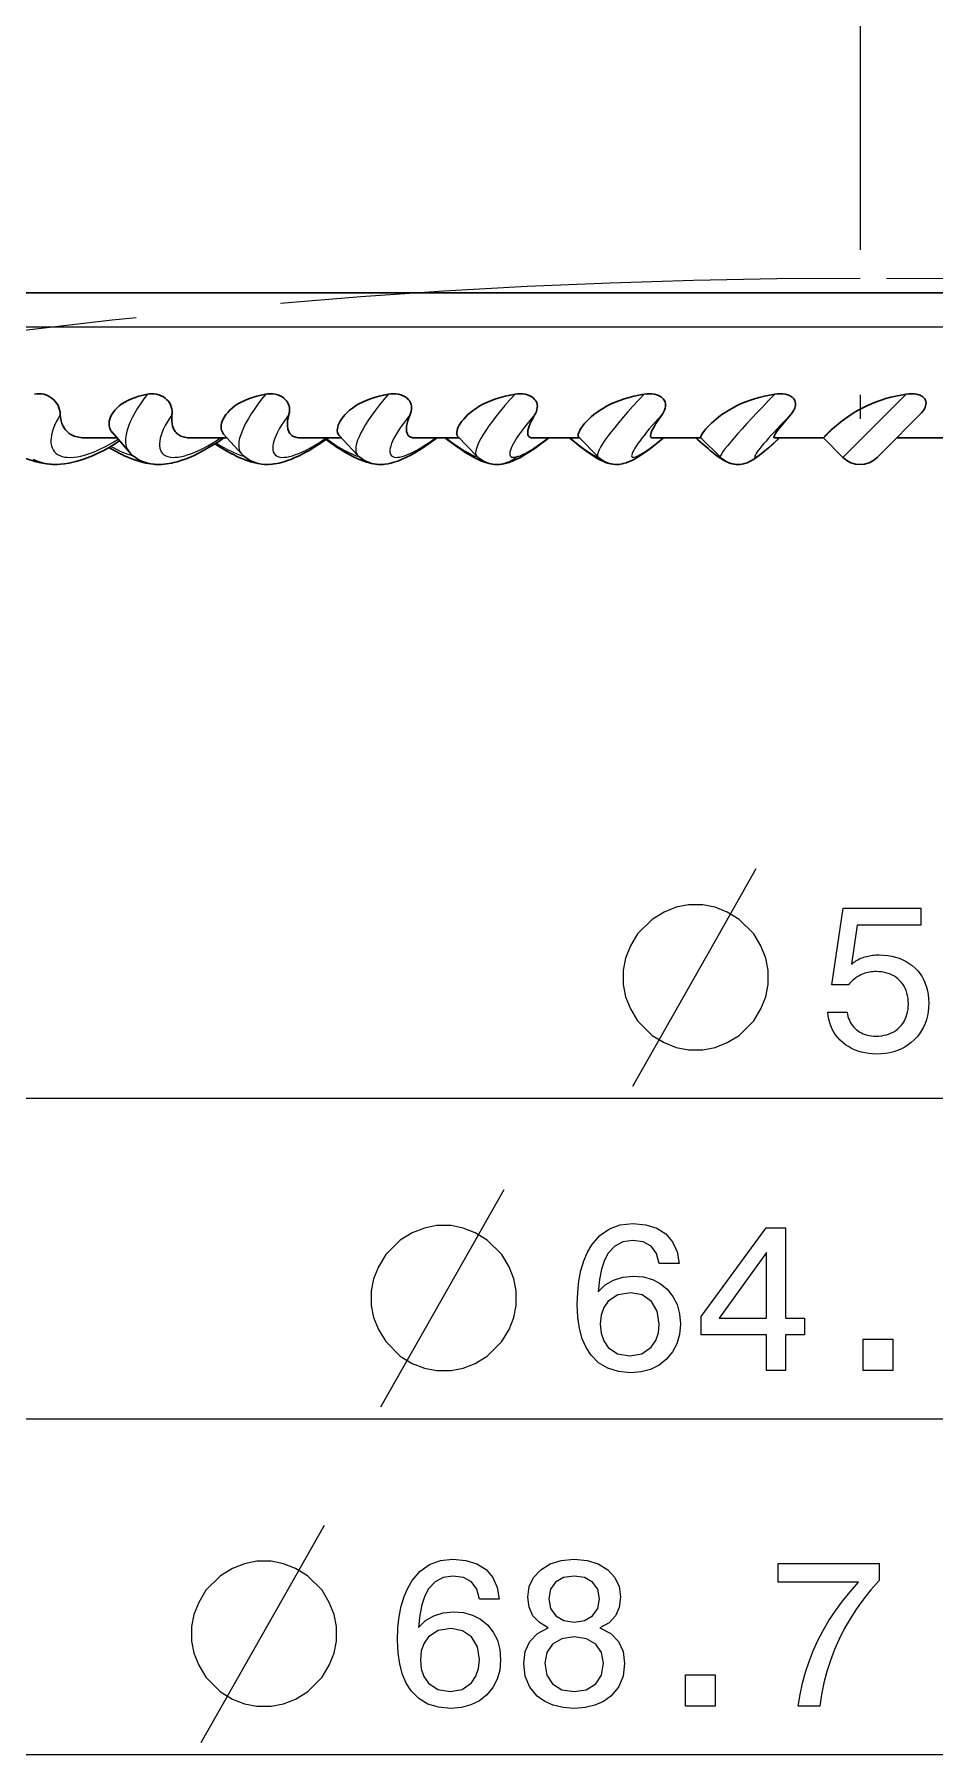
# Model space of a CAD drawing. Extents: x 0 to 297, y 0 to 420.
# Drawn here: x 83.58 to 102.19, y 116.97 to 152.57 of the extents above; entities that cross this region are included whole.
import ezdxf

# ---------------------------------------------------------------- set-up
doc = ezdxf.new("R2010")
doc.units = 0
doc.linetypes.add('DASHDOT', pattern=[18.5, 12, -3, 0.5, -3])
doc.linetypes.add('DASHED', pattern=[15, 12, -3])

msp = doc.modelspace()

# ---------------------------------------------------------------- linework, layer by layer
at = {"linetype": 'DASHDOT', "lineweight": 13}
msp.add_line((100.649, 400.617), (100.649, 142.002), dxfattribs=at)
at = {"lineweight": 30}
msp.add_line((132.779, 147.223), (72.453, 147.223), dxfattribs=at)
at = {"lineweight": 13}
for p, q in [((132.561, 146.517), (72.644, 146.517)), ((74.615, 130.559), (126.683, 130.559)), ((71.474, 123.921), (129.825, 123.921)), ((69.254, 116.974), (132.045, 116.974))]:
    msp.add_line(p, q, dxfattribs=at)
at = {"lineweight": 13, "ltscale": 0.039685}
msp.add_line((101.604, 145.128), (100.482, 144.006), dxfattribs=at)
at = {"lineweight": 30, "ltscale": 0.026236}
msp.add_line((101.888, 144.705), (101.146, 143.963), dxfattribs=at)
at = {"lineweight": 30, "ltscale": 0.015981}
msp.add_line((85.283, 144.223), (84.643, 144.223), dxfattribs=at)
at = {"lineweight": 30, "ltscale": 0.013426}
msp.add_line((85.534, 143.933), (85.183, 144.339), dxfattribs=at)
at = {"lineweight": 30, "ltscale": 0.01874}
msp.add_line((87.561, 144.223), (86.812, 144.223), dxfattribs=at)
at = {"lineweight": 30, "ltscale": 0.013711}
msp.add_line((87.858, 143.896), (87.489, 144.303), dxfattribs=at)
at = {"lineweight": 30, "ltscale": 0.021025}
msp.add_line((89.926, 144.223), (89.085, 144.223), dxfattribs=at)
at = {"lineweight": 30, "ltscale": 0.01393}
msp.add_line((90.26, 143.868), (89.879, 144.274), dxfattribs=at)
at = {"lineweight": 30, "ltscale": 0.022824}
msp.add_line((92.36, 144.223), (91.447, 144.223), dxfattribs=at)
at = {"lineweight": 30, "ltscale": 0.014096}
msp.add_line((92.724, 143.846), (92.332, 144.252), dxfattribs=at)
at = {"lineweight": 30, "ltscale": 0.024158}
msp.add_line((94.845, 144.223), (93.878, 144.223), dxfattribs=at)
at = {"lineweight": 30, "ltscale": 0.014206}
msp.add_line((95.231, 143.831), (94.832, 144.236), dxfattribs=at)
at = {"lineweight": 30, "ltscale": 0.025009}
msp.add_line((97.362, 144.223), (96.361, 144.223), dxfattribs=at)
at = {"lineweight": 30, "ltscale": 0.014264}
msp.add_line((97.761, 143.823), (97.358, 144.227), dxfattribs=at)
at = {"lineweight": 30, "ltscale": 0.025377}
for p, q in [((99.892, 144.223), (98.877, 144.223)), ((102.421, 144.223), (101.406, 144.223))]:
    msp.add_line(p, q, dxfattribs=at)
at = {"lineweight": 30, "ltscale": 0.014269}
msp.add_line((100.296, 143.82), (99.892, 144.223), dxfattribs=at)
at = {"lineweight": 13, "ltscale": 0.00658}
msp.add_line((100.482, 144.006), (100.296, 143.82), dxfattribs=at)
at = {"lineweight": 30, "ltscale": 0.00505}
msp.add_line((101.146, 143.963), (101.003, 143.82), dxfattribs=at)
at = {"lineweight": 30, "ltscale": 0.001707}
msp.add_line((88.467, 143.676), (88.535, 143.685), dxfattribs=at)
at = {"lineweight": 30}
for points in [[(85.912, 145.128), (85.823, 145.11), (85.738, 145.088), (85.657, 145.062), (85.581, 145.033), (85.509, 145), (85.443, 144.965), (85.382, 144.926), (85.328, 144.885), (85.28, 144.841), (85.238, 144.797), (85.203, 144.751), (85.174, 144.705), (85.151, 144.659), (85.135, 144.614), (85.125, 144.569), (85.12, 144.526), (85.121, 144.485), (85.128, 144.446), (85.139, 144.409)], [(85.912, 145.128), (85.957, 145.135), (86.004, 145.137), (86.052, 145.135), (86.101, 145.128), (86.151, 145.115), (86.198, 145.096), (86.243, 145.073), (86.283, 145.045), (86.317, 145.014), (86.346, 144.982), (86.369, 144.949), (86.387, 144.917), (86.406, 144.869), (86.418, 144.824), (86.423, 144.782), (86.423, 144.729), (86.421, 144.705)], [(88.359, 145.128), (88.265, 145.11), (88.174, 145.088), (88.087, 145.062), (88.004, 145.033), (87.925, 145), (87.852, 144.965), (87.784, 144.926), (87.723, 144.885), (87.667, 144.841), (87.617, 144.797), (87.574, 144.751), (87.536, 144.705), (87.505, 144.659), (87.48, 144.614), (87.461, 144.569), (87.448, 144.526), (87.44, 144.485), (87.438, 144.446), (87.44, 144.409)], [(88.359, 145.128), (88.406, 145.135), (88.456, 145.137), (88.506, 145.135), (88.557, 145.128), (88.607, 145.115), (88.655, 145.096), (88.699, 145.073), (88.737, 145.045), (88.77, 145.014), (88.796, 144.982), (88.817, 144.949), (88.832, 144.917), (88.842, 144.885), (88.851, 144.839), (88.853, 144.796), (88.849, 144.755), (88.839, 144.705)], [(90.9, 145.128), (90.801, 145.11), (90.705, 145.088), (90.612, 145.062), (90.523, 145.033), (90.439, 145), (90.359, 144.965), (90.284, 144.926), (90.216, 144.885), (90.152, 144.841), (90.095, 144.797), (90.044, 144.751), (89.999, 144.705), (89.959, 144.659), (89.926, 144.614), (89.898, 144.569), (89.876, 144.526), (89.859, 144.485), (89.848, 144.446), (89.842, 144.409)], [(90.9, 145.128), (90.949, 145.135), (91, 145.137), (91.052, 145.135), (91.104, 145.128), (91.155, 145.115), (91.202, 145.096), (91.245, 145.073), (91.283, 145.045), (91.313, 145.014), (91.337, 144.982), (91.355, 144.949), (91.367, 144.917), (91.374, 144.885), (91.377, 144.854), (91.375, 144.81), (91.368, 144.768), (91.356, 144.729), (91.347, 144.705)], [(93.515, 145.128), (93.412, 145.11), (93.311, 145.088), (93.214, 145.062), (93.12, 145.033), (93.03, 145), (92.944, 144.965), (92.863, 144.926), (92.788, 144.885), (92.718, 144.841), (92.653, 144.797), (92.595, 144.751), (92.542, 144.705), (92.495, 144.659), (92.453, 144.614), (92.417, 144.569), (92.386, 144.526), (92.361, 144.485), (92.341, 144.446), (92.325, 144.409)], [(93.515, 145.128), (93.566, 145.135), (93.619, 145.137), (93.672, 145.135), (93.724, 145.128), (93.775, 145.115), (93.822, 145.096), (93.864, 145.073), (93.899, 145.045), (93.927, 145.014), (93.949, 144.982), (93.963, 144.949), (93.972, 144.917), (93.976, 144.885), (93.975, 144.854), (93.969, 144.81), (93.956, 144.768), (93.939, 144.729), (93.925, 144.705)], [(96.184, 145.128), (96.078, 145.11), (95.973, 145.088), (95.872, 145.062), (95.773, 145.033), (95.679, 145), (95.588, 144.965), (95.501, 144.926), (95.42, 144.885), (95.344, 144.841), (95.273, 144.797), (95.207, 144.751), (95.147, 144.705), (95.092, 144.659), (95.042, 144.614), (94.998, 144.569), (94.959, 144.526), (94.925, 144.485), (94.896, 144.446), (94.872, 144.409)], [(96.184, 145.128), (96.237, 145.135), (96.291, 145.137), (96.344, 145.135), (96.397, 145.128), (96.447, 145.115), (96.493, 145.096), (96.534, 145.073), (96.551, 145.059), (96.581, 145.03), (96.603, 144.998), (96.618, 144.965), (96.626, 144.933), (96.629, 144.901), (96.627, 144.869), (96.621, 144.839), (96.607, 144.796), (96.587, 144.755), (96.564, 144.717), (96.555, 144.705)], [(98.888, 145.128), (98.778, 145.11), (98.671, 145.088), (98.566, 145.062), (98.464, 145.033), (98.365, 145), (98.27, 144.965), (98.179, 144.926), (98.092, 144.885), (98.01, 144.841), (97.933, 144.797), (97.861, 144.751), (97.794, 144.705), (97.732, 144.659), (97.675, 144.614), (97.623, 144.569), (97.576, 144.526), (97.534, 144.485), (97.463, 144.409)], [(98.888, 145.128), (98.941, 145.135), (98.995, 145.137), (99.049, 145.135), (99.102, 145.128), (99.151, 145.115), (99.175, 145.106), (99.196, 145.096), (99.216, 145.085), (99.235, 145.073), (99.252, 145.059), (99.266, 145.045), (99.279, 145.03), (99.298, 144.998), (99.309, 144.965), (99.315, 144.933), (99.314, 144.901), (99.309, 144.869), (99.3, 144.839), (99.28, 144.796), (99.255, 144.755), (99.226, 144.717), (99.216, 144.705)], [(101.604, 145.128), (101.659, 145.135), (101.713, 145.137), (101.767, 145.135), (101.819, 145.128), (101.867, 145.115), (101.89, 145.106), (101.911, 145.096), (101.93, 145.085), (101.947, 145.073), (101.962, 145.059), (101.976, 145.045), (101.987, 145.03), (101.996, 145.014), (102.008, 144.982), (102.013, 144.949), (102.012, 144.917), (102.005, 144.885), (101.995, 144.854), (101.98, 144.824), (101.954, 144.782), (101.922, 144.742), (101.888, 144.705)], [(84.643, 144.223), (84.567, 144.227), (84.496, 144.236), (84.463, 144.243), (84.431, 144.252), (84.401, 144.262), (84.372, 144.274), (84.345, 144.287), (84.319, 144.301), (84.295, 144.317), (84.272, 144.335), (84.251, 144.353), (84.231, 144.374), (84.213, 144.395), (84.196, 144.418), (84.168, 144.466), (84.145, 144.52), (84.128, 144.578), (84.117, 144.639), (84.112, 144.705)], [(86.812, 144.223), (86.745, 144.227), (86.685, 144.236), (86.658, 144.243), (86.631, 144.252), (86.606, 144.262), (86.582, 144.274), (86.561, 144.287), (86.54, 144.301), (86.522, 144.317), (86.505, 144.335), (86.489, 144.354), (86.475, 144.374), (86.462, 144.395), (86.451, 144.418), (86.434, 144.466), (86.422, 144.52), (86.417, 144.578), (86.416, 144.639), (86.421, 144.705)], [(89.085, 144.223), (89.03, 144.227), (89.005, 144.23), (88.98, 144.236), (88.958, 144.243), (88.937, 144.252), (88.918, 144.262), (88.9, 144.274), (88.884, 144.287), (88.869, 144.301), (88.856, 144.317), (88.845, 144.335), (88.835, 144.354), (88.827, 144.374), (88.82, 144.395), (88.815, 144.418), (88.808, 144.466), (88.808, 144.52), (88.813, 144.578), (88.823, 144.639), (88.839, 144.705)], [(91.447, 144.223), (91.425, 144.224), (91.403, 144.227), (91.383, 144.23), (91.365, 144.236), (91.348, 144.243), (91.333, 144.252), (91.319, 144.262), (91.307, 144.274), (91.297, 144.287), (91.288, 144.301), (91.281, 144.318), (91.275, 144.335), (91.271, 144.354), (91.269, 144.374), (91.268, 144.418), (91.273, 144.466), (91.283, 144.52), (91.299, 144.578), (91.321, 144.639), (91.347, 144.705)], [(93.878, 144.223), (93.862, 144.224), (93.846, 144.227), (93.832, 144.23), (93.819, 144.236), (93.809, 144.243), (93.799, 144.252), (93.792, 144.262), (93.786, 144.274), (93.781, 144.287), (93.778, 144.301), (93.777, 144.335), (93.782, 144.374), (93.792, 144.418), (93.809, 144.466), (93.83, 144.52), (93.857, 144.578), (93.889, 144.639), (93.925, 144.705)], [(96.361, 144.223), (96.347, 144.225), (96.333, 144.23), (96.326, 144.236), (96.321, 144.243), (96.317, 144.259), (96.316, 144.274), (96.32, 144.301), (96.331, 144.335), (96.347, 144.374), (96.369, 144.418), (96.397, 144.466), (96.429, 144.52), (96.466, 144.578), (96.555, 144.705)], [(98.877, 144.223), (98.871, 144.225), (98.867, 144.229), (98.866, 144.236), (98.866, 144.242), (98.87, 144.252), (98.88, 144.274), (98.896, 144.301), (98.918, 144.335), (98.945, 144.374), (99.017, 144.466), (99.108, 144.578), (99.216, 144.705)], [(85.534, 143.933), (85.572, 143.892), (85.613, 143.855), (85.657, 143.821), (85.704, 143.79), (85.75, 143.764), (85.806, 143.738), (85.871, 143.714), (85.931, 143.698), (85.981, 143.687), (86.03, 143.68), (86.074, 143.676), (86.12, 143.674), (86.166, 143.673), (86.258, 143.679), (86.309, 143.684), (86.408, 143.701), (86.461, 143.713), (86.527, 143.73), (86.601, 143.752), (86.713, 143.792), (86.816, 143.834), (86.877, 143.862), (86.966, 143.905), (87.073, 143.961), (87.178, 144.021), (87.283, 144.084), (87.387, 144.152), (87.491, 144.224)], [(87.858, 143.896), (87.892, 143.861), (87.929, 143.829), (87.974, 143.795), (88.022, 143.765), (88.063, 143.744), (88.104, 143.726), (88.157, 143.708), (88.21, 143.693), (88.27, 143.682), (88.333, 143.675), (88.415, 143.674), (88.489, 143.678), (88.539, 143.684), (88.588, 143.692), (88.637, 143.703), (88.734, 143.728), (88.828, 143.759), (88.878, 143.778), (88.949, 143.808), (89.065, 143.861), (89.161, 143.911), (89.258, 143.965), (89.355, 144.023), (89.503, 144.119), (89.652, 144.223)], [(90.26, 143.868), (90.287, 143.841), (90.325, 143.808), (90.362, 143.781), (90.401, 143.757), (90.441, 143.736), (90.483, 143.718), (90.528, 143.702), (90.592, 143.687), (90.635, 143.679), (90.679, 143.675), (90.739, 143.673), (90.795, 143.676), (90.823, 143.679), (90.888, 143.688), (90.948, 143.701), (91.011, 143.719), (91.091, 143.745), (91.182, 143.782), (91.271, 143.823), (91.357, 143.868), (91.444, 143.916), (91.58, 144), (91.721, 144.094), (91.854, 144.19), (91.899, 144.223)], [(92.325, 144.409), (92.315, 144.375), (92.309, 144.343), (92.308, 144.315), (92.312, 144.29), (92.32, 144.269), (92.332, 144.252)], [(92.724, 143.846), (92.753, 143.818), (92.784, 143.792), (92.818, 143.769), (92.852, 143.747), (92.889, 143.729), (92.927, 143.712), (92.977, 143.696), (93.008, 143.688), (93.053, 143.68), (93.097, 143.675), (93.147, 143.673), (93.195, 143.675), (93.24, 143.68), (93.308, 143.693), (93.366, 143.708), (93.42, 143.726), (93.459, 143.741), (93.517, 143.766), (93.611, 143.812), (93.686, 143.853), (93.748, 143.89), (93.816, 143.933), (93.921, 144.003), (94.044, 144.092), (94.172, 144.189), (94.215, 144.223)], [(94.872, 144.409), (94.854, 144.378), (94.84, 144.349), (94.829, 144.323), (94.823, 144.299), (94.82, 144.279), (94.82, 144.262), (94.824, 144.247), (94.832, 144.236)], [(95.231, 143.831), (95.259, 143.805), (95.289, 143.781), (95.32, 143.759), (95.375, 143.728), (95.425, 143.706), (95.464, 143.694), (95.503, 143.684), (95.544, 143.678), (95.584, 143.674), (95.627, 143.674), (95.67, 143.676), (95.731, 143.685), (95.752, 143.69), (95.812, 143.707), (95.862, 143.725), (95.914, 143.748), (95.971, 143.777), (96.039, 143.816), (96.138, 143.879), (96.24, 143.951), (96.348, 144.032), (96.501, 144.154), (96.584, 144.223)], [(97.463, 144.409), (97.417, 144.353), (97.384, 144.305), (97.372, 144.286), (97.363, 144.268), (97.358, 144.254), (97.355, 144.242), (97.355, 144.233), (97.358, 144.227)], [(97.761, 143.823), (97.788, 143.798), (97.816, 143.775), (97.846, 143.754), (97.878, 143.735), (97.911, 143.719), (97.945, 143.705), (97.98, 143.693), (98.016, 143.684), (98.053, 143.678), (98.09, 143.674), (98.128, 143.673), (98.165, 143.675), (98.203, 143.68), (98.24, 143.687), (98.289, 143.7), (98.315, 143.71), (98.365, 143.732), (98.404, 143.752), (98.466, 143.79), (98.539, 143.842), (98.64, 143.921), (98.754, 144.017), (98.916, 144.159), (98.987, 144.223)], [(83.246, 143.858), (83.354, 143.813), (83.461, 143.774), (83.551, 143.746), (83.614, 143.729), (83.676, 143.714), (83.786, 143.692), (83.841, 143.685), (83.896, 143.679), (83.949, 143.675), (84.003, 143.673), (84.056, 143.674), (84.108, 143.677), (84.119, 143.678)], [(83.553, 143.779), (83.613, 143.751), (83.671, 143.728), (83.713, 143.715), (83.755, 143.703), (83.828, 143.688), (83.92, 143.677), (83.972, 143.674), (84.021, 143.673), (84.115, 143.677), (84.197, 143.685), (84.291, 143.7), (84.345, 143.712), (84.434, 143.733), (84.557, 143.77), (84.667, 143.809), (84.777, 143.854), (84.886, 143.904), (84.996, 143.958), (85.106, 144.018), (85.235, 144.095), (85.337, 144.159)], [(85.42, 143.862), (85.523, 143.817), (85.626, 143.777), (85.716, 143.747), (85.827, 143.715), (85.881, 143.703), (85.985, 143.685), (86.06, 143.677), (86.11, 143.674), (86.157, 143.673), (86.205, 143.675), (86.255, 143.679)], [(90.086, 143.878), (90.176, 143.83), (90.266, 143.788), (90.314, 143.767), (90.386, 143.74), (90.446, 143.72), (90.496, 143.706), (90.544, 143.694), (90.591, 143.685), (90.647, 143.678), (90.71, 143.674), (90.775, 143.675)], [(92.54, 143.89), (92.654, 143.824), (92.726, 143.787), (92.795, 143.755), (92.843, 143.735), (92.91, 143.712), (92.98, 143.692), (93.054, 143.679), (93.093, 143.675), (93.141, 143.673), (93.191, 143.675), (93.225, 143.679), (93.279, 143.688), (93.32, 143.699), (93.36, 143.713), (93.398, 143.729), (93.435, 143.748), (93.47, 143.769), (93.503, 143.793), (93.534, 143.818), (93.563, 143.846)], [(95.049, 143.906), (95.149, 143.84), (95.227, 143.793), (95.27, 143.769), (95.348, 143.732), (95.387, 143.717), (95.431, 143.702), (95.491, 143.686), (95.539, 143.678)], [(97.594, 143.929), (97.696, 143.848), (97.77, 143.795), (97.823, 143.762), (97.892, 143.725), (97.948, 143.703), (98.005, 143.687), (98.034, 143.681)]]:
    msp.add_lwpolyline(points, dxfattribs=at)
at = {"lineweight": 13}
for points in [[(95.95, 130.809), (97.65, 133.809), (98.5, 135.309)], [(90.741, 124.171), (92.441, 127.171), (93.291, 128.671)], [(87.024, 117.224), (88.724, 120.224), (89.574, 121.724)]]:
    msp.add_lwpolyline(points, dxfattribs=at)
for points in [[(97.4, 134.559), (97.1, 134.559), (96.85, 134.509), (96.6, 134.409), (96.35, 134.259), (96.05, 133.959), (95.9, 133.709), (95.8, 133.459), (95.75, 133.209), (95.75, 132.909), (95.8, 132.659), (95.9, 132.409), (96.05, 132.159), (96.35, 131.859), (96.6, 131.709), (96.85, 131.609), (97.1, 131.559), (97.4, 131.559), (97.65, 131.609), (97.9, 131.709), (98.15, 131.859), (98.45, 132.159), (98.6, 132.409), (98.7, 132.659), (98.75, 132.909), (98.75, 133.209), (98.7, 133.459), (98.6, 133.709), (98.45, 133.959), (98.15, 134.259), (97.9, 134.409), (97.65, 134.509)], [(99.98, 132.341), (100.38, 132.341), (100.389, 132.295), (100.399, 132.252), (100.413, 132.21), (100.429, 132.17), (100.447, 132.133), (100.468, 132.097), (100.491, 132.064), (100.516, 132.032), (100.545, 132.003), (100.575, 131.975), (100.608, 131.95), (100.642, 131.928), (100.679, 131.908), (100.716, 131.891), (100.756, 131.877), (100.798, 131.865), (100.841, 131.855), (100.886, 131.849), (100.933, 131.845), (100.981, 131.844), (101.04, 131.845), (101.097, 131.851), (101.151, 131.86), (101.203, 131.873), (101.253, 131.889), (101.3, 131.91), (101.345, 131.933), (101.388, 131.961), (101.428, 131.992), (101.466, 132.027), (101.501, 132.065), (101.532, 132.105), (101.559, 132.148), (101.583, 132.192), (101.603, 132.239), (101.62, 132.289), (101.633, 132.341), (101.642, 132.395), (101.647, 132.451), (101.649, 132.51), (101.647, 132.57), (101.642, 132.627), (101.633, 132.682), (101.62, 132.734), (101.604, 132.784), (101.584, 132.832), (101.56, 132.877), (101.533, 132.919), (101.502, 132.959), (101.468, 132.997), (101.43, 133.031), (101.39, 133.062), (101.348, 133.089), (101.303, 133.113), (101.256, 133.133), (101.206, 133.149), (101.153, 133.162), (101.098, 133.171), (101.041, 133.176), (100.981, 133.178), (100.946, 133.177), (100.912, 133.175), (100.879, 133.172), (100.846, 133.167), (100.814, 133.161), (100.782, 133.153), (100.751, 133.144), (100.721, 133.134), (100.691, 133.122), (100.662, 133.109), (100.633, 133.094), (100.605, 133.078), (100.578, 133.061), (100.552, 133.042), (100.526, 133.022), (100.502, 133.001), (100.477, 132.978), (100.454, 132.954), (100.432, 132.929), (100.41, 132.902), (100.066, 132.902), (100.302, 134.492), (101.904, 134.492), (101.904, 134.137), (100.591, 134.137), (100.471, 133.33), (100.493, 133.348), (100.515, 133.366), (100.539, 133.383), (100.563, 133.399), (100.588, 133.413), (100.614, 133.427), (100.64, 133.441), (100.668, 133.453), (100.696, 133.464), (100.725, 133.474), (100.754, 133.484), (100.784, 133.492), (100.815, 133.5), (100.846, 133.506), (100.878, 133.511), (100.91, 133.516), (100.943, 133.519), (100.976, 133.522), (101.01, 133.523), (101.044, 133.524), (101.135, 133.521), (101.222, 133.513), (101.305, 133.499), (101.385, 133.48), (101.461, 133.455), (101.533, 133.425), (101.602, 133.39), (101.668, 133.348), (101.729, 133.302), (101.787, 133.25), (101.841, 133.193), (101.889, 133.133), (101.931, 133.07), (101.967, 133.003), (101.998, 132.933), (102.024, 132.859), (102.043, 132.782), (102.058, 132.702), (102.066, 132.618), (102.069, 132.531), (102.066, 132.438), (102.057, 132.349), (102.042, 132.264), (102.021, 132.182), (101.994, 132.103), (101.961, 132.029), (101.923, 131.958), (101.878, 131.89), (101.827, 131.826), (101.771, 131.766), (101.709, 131.71), (101.644, 131.66), (101.575, 131.616), (101.503, 131.578), (101.427, 131.546), (101.348, 131.519), (101.265, 131.499), (101.178, 131.484), (101.088, 131.475), (100.994, 131.473), (100.91, 131.475), (100.83, 131.482), (100.752, 131.494), (100.678, 131.511), (100.606, 131.532), (100.537, 131.559), (100.471, 131.59), (100.408, 131.626), (100.348, 131.666), (100.291, 131.712), (100.237, 131.761), (100.189, 131.814), (100.145, 131.869), (100.107, 131.927), (100.073, 131.989), (100.045, 132.053), (100.021, 132.121), (100.002, 132.191), (99.988, 132.265)], [(92.191, 127.921), (91.891, 127.921), (91.641, 127.871), (91.391, 127.771), (91.141, 127.621), (90.841, 127.321), (90.691, 127.071), (90.591, 126.821), (90.541, 126.571), (90.541, 126.271), (90.591, 126.021), (90.691, 125.771), (90.841, 125.521), (91.141, 125.221), (91.391, 125.071), (91.641, 124.971), (91.891, 124.921), (92.191, 124.921), (92.441, 124.971), (92.691, 125.071), (92.941, 125.221), (93.241, 125.521), (93.391, 125.771), (93.491, 126.021), (93.541, 126.271), (93.541, 126.571), (93.491, 126.821), (93.391, 127.071), (93.241, 127.321), (92.941, 127.621), (92.691, 127.771), (92.441, 127.871)], [(96.906, 127.138), (96.494, 127.138), (96.442, 127.344), (96.331, 127.494), (96.165, 127.586), (95.948, 127.616), (95.745, 127.587), (95.577, 127.499), (95.442, 127.352), (95.364, 127.204), (95.303, 127.021), (95.261, 126.804), (95.237, 126.553), (95.379, 126.693), (95.55, 126.794), (95.745, 126.857), (95.963, 126.877), (96.169, 126.86), (96.354, 126.809), (96.519, 126.724), (96.664, 126.604), (96.781, 126.457), (96.865, 126.287), (96.916, 126.096), (96.933, 125.883), (96.915, 125.67), (96.861, 125.478), (96.773, 125.307), (96.648, 125.157), (96.495, 125.035), (96.319, 124.947), (96.122, 124.895), (95.903, 124.877), (95.652, 124.9), (95.432, 124.968), (95.243, 125.081), (95.086, 125.24), (94.984, 125.398), (94.904, 125.581), (94.848, 125.79), (94.814, 126.025), (94.802, 126.286), (94.811, 126.542), (94.836, 126.779), (94.878, 126.996), (94.936, 127.192), (95.012, 127.369), (95.104, 127.525), (95.27, 127.717), (95.466, 127.854), (95.692, 127.937), (95.949, 127.964), (96.217, 127.94), (96.445, 127.868), (96.632, 127.748), (96.774, 127.584), (96.865, 127.381)], [(98.715, 124.921), (98.715, 125.66), (97.367, 125.66), (97.367, 126.044), (98.706, 127.877), (99.107, 127.877), (99.107, 126.008), (99.498, 126.008), (99.498, 125.66), (99.107, 125.66), (99.107, 124.921)], [(97.738, 126.008), (98.715, 126.008), (98.715, 127.368)], [(96.498, 125.885), (96.457, 126.149), (96.335, 126.354), (96.146, 126.486), (95.907, 126.529), (95.643, 126.486), (95.443, 126.356), (95.35, 126.226), (95.294, 126.068), (95.275, 125.881), (95.293, 125.694), (95.349, 125.534), (95.441, 125.402), (95.637, 125.269), (95.891, 125.225), (96.136, 125.271), (96.33, 125.408), (96.423, 125.542), (96.479, 125.701)], [(100.715, 124.921), (100.715, 125.573), (101.324, 125.573), (101.324, 124.921)], [(88.474, 120.974), (88.174, 120.974), (87.924, 120.924), (87.674, 120.824), (87.424, 120.674), (87.124, 120.374), (86.974, 120.124), (86.874, 119.874), (86.824, 119.624), (86.824, 119.324), (86.874, 119.074), (86.974, 118.824), (87.124, 118.574), (87.424, 118.274), (87.674, 118.124), (87.924, 118.024), (88.174, 117.974), (88.474, 117.974), (88.724, 118.024), (88.974, 118.124), (89.224, 118.274), (89.524, 118.574), (89.674, 118.824), (89.774, 119.074), (89.824, 119.324), (89.824, 119.624), (89.774, 119.874), (89.674, 120.124), (89.524, 120.374), (89.224, 120.674), (88.974, 120.824), (88.724, 120.924)], [(93.189, 120.192), (92.777, 120.192), (92.725, 120.397), (92.614, 120.547), (92.449, 120.639), (92.231, 120.67), (92.028, 120.641), (91.86, 120.553), (91.726, 120.406), (91.647, 120.257), (91.586, 120.074), (91.544, 119.857), (91.52, 119.606), (91.663, 119.746), (91.833, 119.848), (92.029, 119.91), (92.246, 119.931), (92.452, 119.914), (92.637, 119.863), (92.802, 119.777), (92.947, 119.658), (93.064, 119.51), (93.149, 119.341), (93.199, 119.15), (93.216, 118.937), (93.198, 118.724), (93.145, 118.532), (93.056, 118.361), (92.931, 118.21), (92.778, 118.088), (92.603, 118.001), (92.405, 117.948), (92.186, 117.931), (91.935, 117.953), (91.715, 118.021), (91.526, 118.135), (91.369, 118.293), (91.267, 118.451), (91.187, 118.635), (91.131, 118.844), (91.097, 119.079), (91.085, 119.339), (91.094, 119.596), (91.119, 119.833), (91.161, 120.049), (91.219, 120.246), (91.295, 120.422), (91.387, 120.579), (91.553, 120.771), (91.749, 120.908), (91.975, 120.99), (92.232, 121.018), (92.5, 120.994), (92.728, 120.922), (92.915, 120.802), (93.057, 120.638), (93.148, 120.435)], [(94.202, 119.597), (94.018, 119.706), (93.886, 119.847), (93.807, 120.023), (93.781, 120.235), (93.81, 120.453), (93.899, 120.641), (94.046, 120.8), (94.241, 120.921), (94.472, 120.994), (94.739, 121.018), (95.006, 120.994), (95.237, 120.921), (95.431, 120.8), (95.577, 120.641), (95.665, 120.453), (95.694, 120.235), (95.668, 120.021), (95.59, 119.845), (95.458, 119.704), (95.271, 119.597), (95.493, 119.482), (95.652, 119.318), (95.749, 119.109), (95.781, 118.858), (95.75, 118.595), (95.655, 118.37), (95.498, 118.183), (95.345, 118.073), (95.167, 117.994), (94.964, 117.947), (94.736, 117.931), (94.509, 117.947), (94.306, 117.994), (94.128, 118.073), (93.975, 118.183), (93.819, 118.37), (93.725, 118.595), (93.694, 118.858), (93.726, 119.109), (93.823, 119.318), (93.982, 119.482)], [(99.372, 117.974), (99.411, 118.215), (99.461, 118.45), (99.522, 118.68), (99.595, 118.904), (99.68, 119.122), (99.776, 119.335), (99.884, 119.543), (100.005, 119.748), (100.139, 119.951), (100.286, 120.15), (100.447, 120.346), (100.62, 120.54), (98.955, 120.54), (98.955, 120.931), (101.042, 120.931), (101.042, 120.575), (100.875, 120.385), (100.719, 120.19), (100.576, 119.991), (100.444, 119.787), (100.324, 119.578), (100.216, 119.365), (100.12, 119.146), (100.036, 118.923), (99.963, 118.694), (99.902, 118.459), (99.853, 118.219), (99.816, 117.974)], [(94.216, 120.199), (94.251, 120.001), (94.358, 119.847), (94.524, 119.747), (94.736, 119.713), (94.951, 119.747), (95.117, 119.847), (95.224, 120.001), (95.259, 120.199), (95.224, 120.395), (95.12, 120.544), (94.954, 120.639), (94.736, 120.67), (94.52, 120.639), (94.355, 120.544), (94.251, 120.395)], [(92.781, 118.939), (92.74, 119.203), (92.618, 119.408), (92.43, 119.539), (92.191, 119.583), (91.926, 119.54), (91.726, 119.41), (91.633, 119.28), (91.577, 119.122), (91.558, 118.935), (91.577, 118.748), (91.632, 118.588), (91.724, 118.456), (91.92, 118.323), (92.174, 118.279), (92.419, 118.324), (92.613, 118.461), (92.706, 118.595), (92.762, 118.755)], [(94.129, 118.864), (94.17, 118.621), (94.292, 118.436), (94.485, 118.318), (94.736, 118.279), (94.989, 118.318), (95.183, 118.436), (95.305, 118.621), (95.346, 118.864), (95.306, 119.089), (95.184, 119.262), (94.991, 119.372), (94.736, 119.409), (94.484, 119.372), (94.291, 119.262), (94.169, 119.089)], [(97.042, 117.974), (97.042, 118.626), (97.651, 118.626), (97.651, 117.974)]]:
    msp.add_lwpolyline(points, close=True, dxfattribs=at)
at = {"linetype": 'DASHED', "lineweight": 18}
for start, end in [(90, 101.38458), (78.61542, 90)]:
    msp.add_arc((100.649, 8.892), 138.632, start, end, dxfattribs=at)
at = {"lineweight": 30}
for centre, radius, start, end in [((83.666, 144.691), 0.446, 1.7211, 101.5371), ((101.984, 142.344), 2.809, 97.7693, 132.704), ((85.374, 144.504), 0.253, 202.0285, 220.9501), ((87.639, 144.436), 0.2, 187.5808, 221.6627), ((92.14, 147.542), 4.202, 232.9133, 240.7201), ((90.006, 144.38), 0.166, 169.8901, 219.9245), ((95.072, 147.93), 4.769, 231.0147, 237.9218), ((98.376, 148.578), 5.736, 229.3907, 234.5496), ((103.263, 150.762), 8.879, 227.4314, 230.3174), ((101.511, 142.776), 2.172, 131.2521, 138.2003), ((86.892, 147.015), 3.479, 239.2907, 244.9715), ((89.393, 147.195), 3.729, 236.0432, 243.1076), ((88.597, 145.563), 1.913, 242.2591, 257.9102), ((100.649, 144.173), 0.5, 225, 315)]:
    msp.add_arc(centre, radius, start, end, dxfattribs=at)
at = {"lineweight": 13}
for centre, major_axis, ratio, start_param, end_param in [((87.16, 145.34), (1.625, 1.408), 0.353553, 2.098105, 3.141591), ((89.451, 145.34), (1.593, 1.444), 0.298836, 2.029011, 3.14168), ((91.827, 145.34), (1.567, 1.472), 0.241845, 1.962407, 3.141594), ((94.27, 145.34), (1.546, 1.494), 0.183013, 1.897757, 3.141593), ((96.762, 145.34), (1.532, 1.509), 0.122788, 1.83455, 3.141551), ((99.284, 145.34), (1.523, 1.517), 0.061628, 1.772293, 3.141592), ((85.261, 144.987), (1.276, 1.046), 0.40558, 2.274512, 4.426215), ((87.466, 144.987), (1.247, 1.08), 0.353553, 2.202371, 4.385885), ((89.771, 144.987), (1.223, 1.108), 0.298836, 2.133278, 4.317827), ((92.159, 144.987), (1.202, 1.13), 0.241845, 2.066674, 4.250601), ((94.612, 144.987), (1.187, 1.146), 0.183013, 2.002024, 4.186358), ((97.111, 144.987), (1.176, 1.158), 0.122788, 1.938816, 4.123128), ((99.636, 144.987), (1.169, 1.164), 0.061628, 1.87656, 4.061153), ((89.302, 144.987), (1.202, -1.13), 0.241845, 5.198591, 5.869939), ((91.675, 144.987), (1.187, -1.146), 0.183013, 5.240641, 5.974634), ((94.116, 144.987), (1.176, -1.158), 0.122788, 5.304302, 6.077617), ((96.607, 144.987), (1.169, -1.164), 0.061628, 5.367045, 6.185213), ((84.833, 144.987), (1.247, -1.08), 0.353553, 5.260531, 5.652269), ((87.015, 144.987), (1.223, -1.108), 0.298836, 5.232802, 5.762166)]:
    msp.add_ellipse(centre, major_axis=major_axis, ratio=ratio, start_param=start_param, end_param=end_param, dxfattribs=at)

doc.saveas('drawing.dxf')
